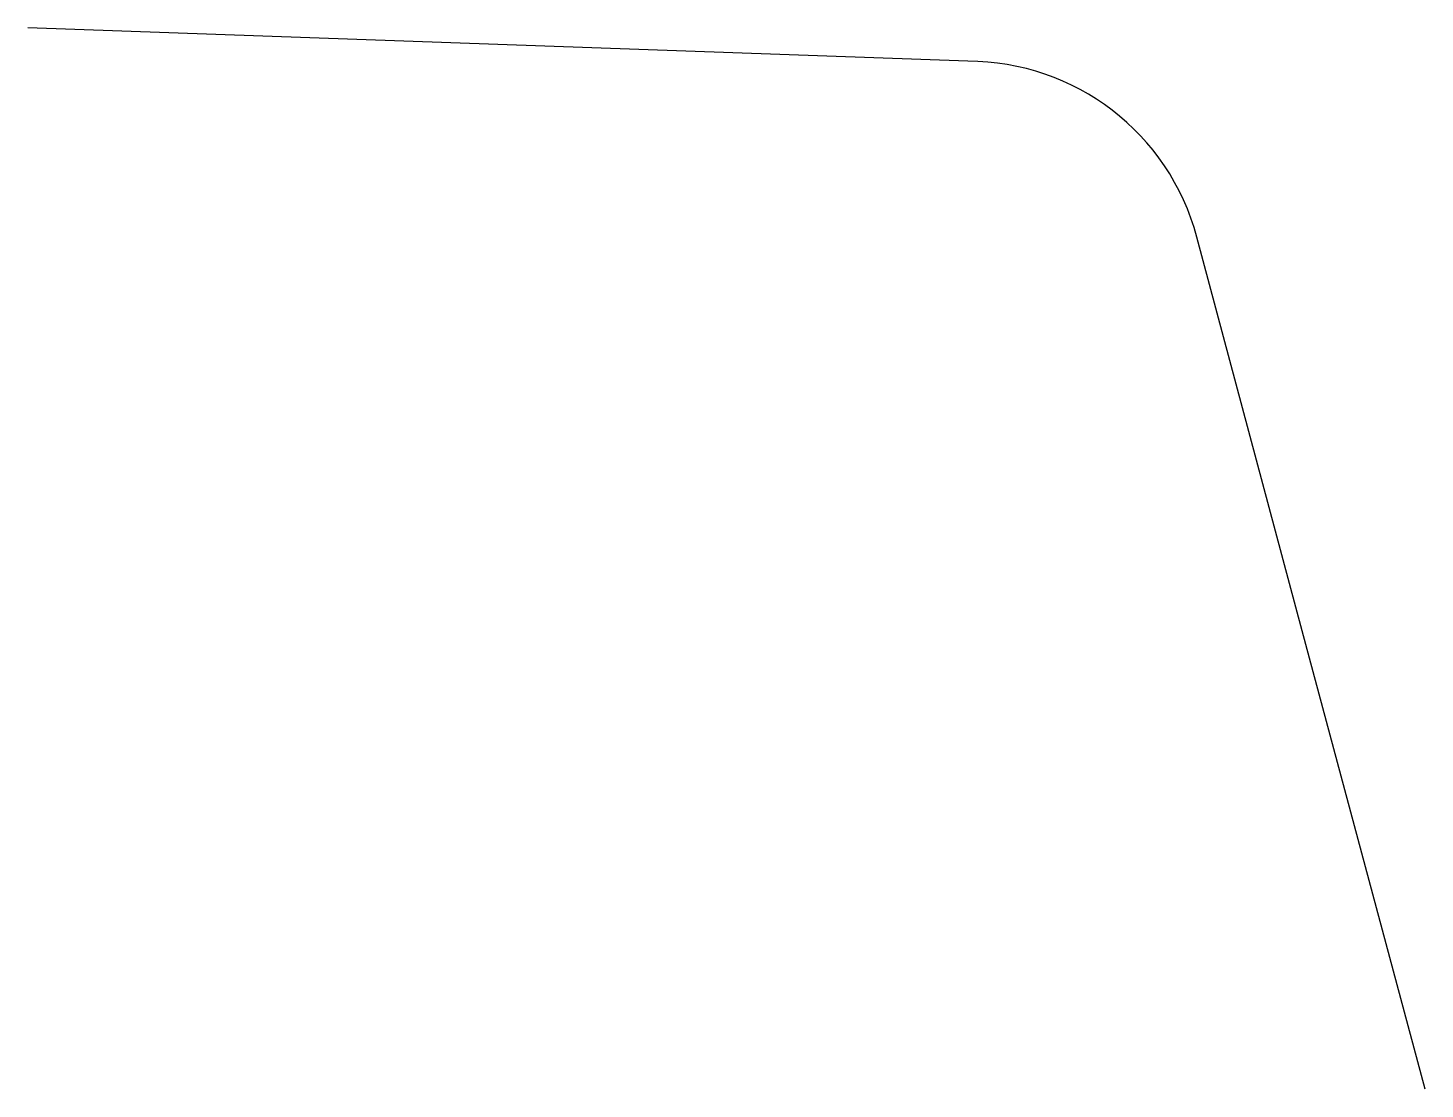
# Model space of a CAD drawing. Extents: x -2.95 to 0, y 0 to 2.24.
import ezdxf

# ---------------------------------------------------------------- set-up
doc = ezdxf.new("R2010")
doc.units = 0
doc.header["$MEASUREMENT"] = 0
doc.linetypes.add('STANDARD', pattern=[0])
doc.layers.add('STANDARD', color=7, linetype='CONTINUOUS')

msp = doc.modelspace()

# ---------------------------------------------------------------- linework, layer by layer
at = {"layer": 'STANDARD', "color": 6, "linetype": 'STANDARD'}
for p, q in [((-0.964022, 2.165926), (-2.945353, 2.23603)), ((-0.258819, 0.965926), (-0.481059, 1.795336)), ((0, 0), (-0.258819, 0.965926))]:
    msp.add_line(p, q, dxfattribs=at)
msp.add_arc((-0.964022, 1.665926), 0.5, 15, 90, dxfattribs=at)

doc.saveas('drawing.dxf')
